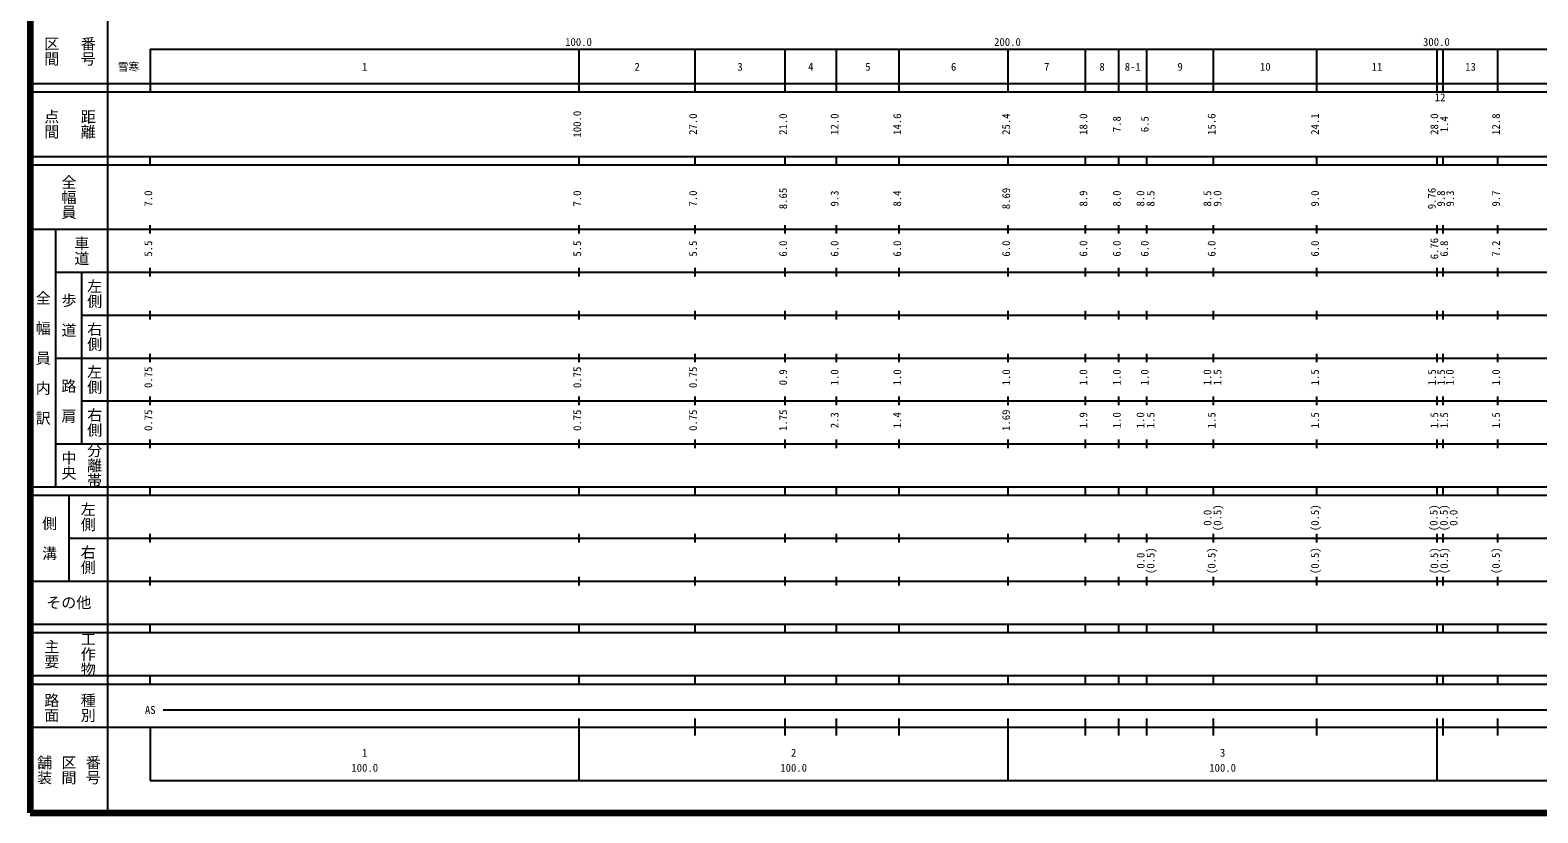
# Model space of a CAD drawing. Units: millimetres, scale not verified. Extents: x 40000 to 680000, y 20000 to 380000.
# Drawn here: x 40000 to 391496, y 20000 to 202409 of the extents above; entities that cross this region are included whole.
import ezdxf
from ezdxf.enums import TextEntityAlignment as Align

# ---------------------------------------------------------------- set-up
doc = ezdxf.new("R2010")
doc.units = ezdxf.units.MM
doc.header["$LTSCALE"] = 1000
doc.layers.add('M-TTL', color=2, linetype='Continuous', lineweight=140)
doc.layers.add('M-TTL-BAND', color=7, linetype='Continuous', lineweight=25)
doc.styles.add('@ＭＳ ゴシック', font='')
doc.styles.add('ＭＳ ゴシック', font='')
doc.styles.get('@ＭＳ ゴシック').set_extended_font_data('@MS Gothic')
doc.styles.get('ＭＳ ゴシック').set_extended_font_data('MS Gothic')

msp = doc.modelspace()

# ---------------------------------------------------------------- linework, layer by layer
at = {"layer": 'M-TTL'}
for p, q in [((40000, 380000), (40000, 20000)), ((40000, 20000), (680000, 20000))]:
    msp.add_line(p, q, dxfattribs=at)
at = {"layer": 'M-TTL-BAND'}
for p, q in [((58000, 370000), (58000, 20000)), ((68000, 198000), (579000, 198000)), ((68000, 198000), (68000, 188000)), ((168000, 188000), (168000, 198000)), ((195000, 188000), (195000, 198000)), ((216000, 188000), (216000, 198000)), ((228000, 188000), (228000, 198000)), ((242600, 188000), (242600, 198000)), ((268000, 188000), (268000, 198000)), ((286000, 188000), (286000, 198000)), ((293800, 188000), (293800, 198000)), ((300300, 188000), (300300, 198000)), ((315900, 188000), (315900, 198000)), ((340000, 188000), (340000, 198000)), ((368000, 188000), (368000, 198000)), ((369400, 188000), (369400, 198000)), ((382200, 188000), (382200, 198000)), ((40000, 190000), (579000, 190000)), ((40000, 188000), (579000, 188000)), ((40000, 173000), (579000, 173000)), ((68000, 171000), (68000, 173000)), ((168000, 171000), (168000, 173000)), ((195000, 171000), (195000, 173000)), ((216000, 171000), (216000, 173000)), ((228000, 171000), (228000, 173000)), ((242600, 171000), (242600, 173000)), ((268000, 171000), (268000, 173000)), ((286000, 171000), (286000, 173000)), ((293800, 171000), (293800, 173000)), ((300300, 171000), (300300, 173000)), ((315900, 171000), (315900, 173000)), ((340000, 171000), (340000, 173000)), ((368000, 171000), (368000, 173000)), ((369400, 171000), (369400, 173000)), ((382200, 171000), (382200, 173000)), ((40000, 171000), (579000, 171000)), ((40000, 156000), (579000, 156000)), ((46000, 96000), (46000, 156000)), ((68000, 155000), (68000, 157000)), ((168000, 155000), (168000, 157000)), ((195000, 155000), (195000, 157000)), ((216000, 155000), (216000, 157000)), ((228000, 155000), (228000, 157000)), ((242600, 155000), (242600, 157000)), ((268000, 155000), (268000, 157000)), ((286000, 155000), (286000, 157000)), ((293800, 155000), (293800, 157000)), ((300300, 155000), (300300, 157000)), ((315900, 155000), (315900, 157000)), ((340000, 155000), (340000, 157000)), ((368000, 155000), (368000, 157000)), ((369400, 155000), (369400, 157000)), ((382200, 155000), (382200, 157000)), ((46000, 146000), (579000, 146000)), ((52000, 146000), (52000, 106000)), ((68000, 145000), (68000, 147000)), ((168000, 145000), (168000, 147000)), ((195000, 145000), (195000, 147000)), ((216000, 145000), (216000, 147000)), ((228000, 145000), (228000, 147000)), ((242600, 145000), (242600, 147000)), ((268000, 145000), (268000, 147000)), ((286000, 145000), (286000, 147000)), ((293800, 145000), (293800, 147000)), ((300300, 145000), (300300, 147000)), ((315900, 145000), (315900, 147000)), ((340000, 145000), (340000, 147000)), ((368000, 145000), (368000, 147000)), ((369400, 145000), (369400, 147000)), ((382200, 145000), (382200, 147000)), ((52000, 136000), (579000, 136000)), ((68000, 135000), (68000, 137000)), ((168000, 135000), (168000, 137000)), ((195000, 135000), (195000, 137000)), ((216000, 135000), (216000, 137000)), ((228000, 135000), (228000, 137000)), ((242600, 135000), (242600, 137000)), ((268000, 135000), (268000, 137000)), ((286000, 135000), (286000, 137000)), ((293800, 135000), (293800, 137000)), ((300300, 135000), (300300, 137000)), ((315900, 135000), (315900, 137000)), ((340000, 135000), (340000, 137000)), ((368000, 135000), (368000, 137000)), ((369400, 135000), (369400, 137000)), ((382200, 135000), (382200, 137000)), ((68000, 125000), (68000, 127000)), ((168000, 125000), (168000, 127000)), ((195000, 125000), (195000, 127000)), ((216000, 125000), (216000, 127000)), ((228000, 125000), (228000, 127000)), ((242600, 125000), (242600, 127000)), ((268000, 125000), (268000, 127000)), ((286000, 125000), (286000, 127000)), ((293800, 125000), (293800, 127000)), ((300300, 125000), (300300, 127000)), ((315900, 125000), (315900, 127000)), ((340000, 125000), (340000, 127000)), ((368000, 125000), (368000, 127000)), ((369400, 125000), (369400, 127000)), ((382200, 125000), (382200, 127000)), ((46000, 126000), (579000, 126000)), ((52000, 116000), (579000, 116000)), ((68000, 115000), (68000, 117000)), ((168000, 115000), (168000, 117000)), ((195000, 115000), (195000, 117000)), ((216000, 115000), (216000, 117000)), ((228000, 115000), (228000, 117000)), ((242600, 115000), (242600, 117000)), ((268000, 115000), (268000, 117000)), ((286000, 115000), (286000, 117000)), ((293800, 115000), (293800, 117000)), ((300300, 115000), (300300, 117000)), ((315900, 115000), (315900, 117000)), ((340000, 115000), (340000, 117000)), ((368000, 115000), (368000, 117000)), ((369400, 115000), (369400, 117000)), ((382200, 115000), (382200, 117000)), ((46000, 106000), (579000, 106000)), ((68000, 105000), (68000, 107000)), ((168000, 105000), (168000, 107000)), ((195000, 105000), (195000, 107000)), ((216000, 105000), (216000, 107000)), ((228000, 105000), (228000, 107000)), ((242600, 105000), (242600, 107000)), ((268000, 105000), (268000, 107000)), ((286000, 105000), (286000, 107000)), ((293800, 105000), (293800, 107000)), ((300300, 105000), (300300, 107000)), ((315900, 105000), (315900, 107000)), ((340000, 105000), (340000, 107000)), ((368000, 105000), (368000, 107000)), ((369400, 105000), (369400, 107000)), ((382200, 105000), (382200, 107000)), ((40000, 96000), (579000, 96000)), ((68000, 94000), (68000, 96000)), ((168000, 94000), (168000, 96000)), ((195000, 94000), (195000, 96000)), ((216000, 94000), (216000, 96000)), ((228000, 94000), (228000, 96000)), ((242600, 94000), (242600, 96000)), ((268000, 94000), (268000, 96000)), ((286000, 94000), (286000, 96000)), ((293800, 94000), (293800, 96000)), ((300300, 94000), (300300, 96000)), ((315900, 94000), (315900, 96000)), ((340000, 94000), (340000, 96000)), ((368000, 94000), (368000, 96000)), ((369400, 94000), (369400, 96000)), ((382200, 94000), (382200, 96000)), ((40000, 94000), (579000, 94000)), ((49000, 94000), (49000, 74000)), ((68000, 83000), (68000, 85000)), ((168000, 83000), (168000, 85000)), ((195000, 83000), (195000, 85000)), ((216000, 83000), (216000, 85000)), ((228000, 83000), (228000, 85000)), ((242600, 83000), (242600, 85000)), ((268000, 83000), (268000, 85000)), ((286000, 83000), (286000, 85000)), ((293800, 83000), (293800, 85000)), ((300300, 83000), (300300, 85000)), ((315900, 83000), (315900, 85000)), ((340000, 83000), (340000, 85000)), ((368000, 83000), (368000, 85000)), ((369400, 83000), (369400, 85000)), ((382200, 83000), (382200, 85000)), ((49000, 84000), (579000, 84000)), ((40000, 74000), (579000, 74000)), ((68000, 73000), (68000, 75000)), ((168000, 73000), (168000, 75000)), ((195000, 73000), (195000, 75000)), ((216000, 73000), (216000, 75000)), ((228000, 73000), (228000, 75000)), ((242600, 73000), (242600, 75000)), ((268000, 73000), (268000, 75000)), ((286000, 73000), (286000, 75000)), ((293800, 73000), (293800, 75000)), ((300300, 73000), (300300, 75000)), ((315900, 73000), (315900, 75000)), ((340000, 73000), (340000, 75000)), ((368000, 73000), (368000, 75000)), ((369400, 73000), (369400, 75000)), ((382200, 73000), (382200, 75000)), ((40000, 64000), (579000, 64000)), ((68000, 62000), (68000, 64000)), ((168000, 62000), (168000, 64000)), ((195000, 62000), (195000, 64000)), ((216000, 62000), (216000, 64000)), ((228000, 62000), (228000, 64000)), ((242600, 62000), (242600, 64000)), ((268000, 62000), (268000, 64000)), ((286000, 62000), (286000, 64000)), ((293800, 62000), (293800, 64000)), ((300300, 62000), (300300, 64000)), ((315900, 62000), (315900, 64000)), ((340000, 62000), (340000, 64000)), ((368000, 62000), (368000, 64000)), ((369400, 62000), (369400, 64000)), ((382200, 62000), (382200, 64000)), ((40000, 62000), (579000, 62000)), ((40000, 52000), (579000, 52000)), ((40000, 50000), (579000, 50000)), ((68000, 50000), (68000, 52000)), ((168000, 50000), (168000, 52000)), ((195000, 50000), (195000, 52000)), ((216000, 50000), (216000, 52000)), ((228000, 50000), (228000, 52000)), ((242600, 50000), (242600, 52000)), ((268000, 50000), (268000, 52000)), ((286000, 50000), (286000, 52000)), ((293800, 50000), (293800, 52000)), ((300300, 50000), (300300, 52000)), ((315900, 50000), (315900, 52000)), ((340000, 50000), (340000, 52000)), ((368000, 50000), (368000, 52000)), ((369400, 50000), (369400, 52000)), ((382200, 50000), (382200, 52000)), ((71000, 44000), (565000, 44000)), ((40000, 40000), (579000, 40000)), ((68000, 40000), (68000, 27500)), ((168000, 27500), (168000, 42000)), ((195000, 38000), (195000, 42000)), ((216000, 38000), (216000, 42000)), ((228000, 38000), (228000, 42000)), ((242600, 38000), (242600, 42000)), ((268000, 27500), (268000, 42000)), ((286000, 38000), (286000, 42000)), ((293800, 38000), (293800, 42000)), ((300300, 38000), (300300, 42000)), ((315900, 38000), (315900, 42000)), ((340000, 38000), (340000, 42000)), ((368000, 27500), (368000, 42000)), ((369400, 38000), (369400, 42000)), ((382200, 38000), (382200, 42000)), ((68000, 27500), (579000, 27500))]:
    msp.add_line(p, q, dxfattribs=at)

# ---------------------------------------------------------------- texts
at = {"layer": 'M-TTL-BAND', "style": '@ＭＳ ゴシック'}
for s, p in [('区間', (45000, 197500)), ('番号', (53500, 197500)), ('点間', (45000, 180500)), ('距離', (53500, 180500)), ('全幅員', (49000, 163500)), ('車道', (52000, 151000)), ('左側', (55000, 141000)), ('全\u3000幅\u3000員\u3000内\u3000訳', (43000, 126000)), ('歩\u3000道', (49000, 136000)), ('右側', (55000, 131000)), ('左側', (55000, 121000)), ('路\u3000肩', (49000, 116000)), ('右側', (55000, 111000)), ('分離帯', (55000, 101000)), ('中央', (49000, 101000)), ('左側', (53500, 89000)), ('側\u3000溝', (44500, 84000)), ('右側', (53500, 79000)), ('主要', (45000, 57000)), ('工作物', (53500, 57000)), ('路面', (45000, 44500)), ('種別', (53500, 44500)), ('舗装', (43333, 30000)), ('区間', (49000, 30000)), ('番号', (54667, 30000))]:
    msp.add_text(s, height=2566, rotation=270, dxfattribs=at).set_placement(p, align=Align.MIDDLE_CENTER)
at = {"layer": 'M-TTL-BAND', "style": 'ＭＳ ゴシック'}
for s, p in [('100.0', (167844, 198195)), ('200.0', (267844, 198195)), ('300.0', (367844, 198195)), ('雪寒', (62915, 192405)), ('1', (118000, 192405)), ('2', (181500, 192405)), ('3', (205500, 192405)), ('4', (222000, 192405)), ('5', (235300, 192405)), ('6', (255300, 192405)), ('7', (277000, 192405)), ('8', (289900, 192405)), ('8-1', (297050, 192405)), ('9', (308100, 192405)), ('10', (327950, 192405)), ('11', (354000, 192405)), ('13', (375800, 192405)), ('12', (368700, 185279)), ('AS', (68000, 42500)), ('1', (118000, 32523)), ('2', (218000, 32523)), ('3', (318000, 32523)), ('100.0', (118000, 29033)), ('100.0', (218000, 29033)), ('100.0', (318000, 29033))]:
    msp.add_text(s, height=1833, dxfattribs=at).set_placement(p, align=Align.BOTTOM_CENTER)
for s, p in [('100.0', (169000, 180500)), ('27.0', (196000, 180500)), ('21.0', (217000, 180500)), ('12.0', (229000, 180500)), ('14.6', (243600, 180500)), ('25.4', (269000, 180500)), ('18.0', (287000, 180500)), ('15.6', (316900, 180500)), ('24.1', (341000, 180500)), ('28.0', (368821, 180500)), ('12.8', (383200, 180500)), ('7.8', (294800, 180500)), ('6.5', (301300, 180500)), ('1.4', (371114, 180500)), ('8.65', (217000, 163174)), ('8.69', (269000, 163174)), ('9.76', (368241, 163174)), ('7.0', (69000, 163174)), ('7.0', (169000, 163174)), ('7.0', (196000, 163174)), ('9.3', (229000, 163174)), ('8.4', (243600, 163174)), ('8.9', (287000, 163174)), ('8.0', (294800, 163174)), ('8.0', (300300, 163174)), ('8.5', (302670, 163174)), ('8.5', (315900, 163174)), ('9.0', (318270, 163174)), ('9.0', (341000, 163174)), ('9.8', (370366, 163174)), ('9.3', (372513, 163174)), ('9.7', (383200, 163174)), ('5.5', (69000, 151500)), ('5.5', (169000, 151500)), ('5.5', (196000, 151500)), ('6.0', (217000, 151500)), ('6.0', (229000, 151500)), ('6.0', (243600, 151500)), ('6.0', (269000, 151500)), ('6.0', (287000, 151500)), ('6.0', (294800, 151500)), ('6.0', (301300, 151500)), ('6.0', (316900, 151500)), ('6.0', (341000, 151500)), ('6.76', (368821, 151500)), ('6.8', (371114, 151500)), ('7.2', (383200, 151500)), ('0.75', (69000, 121500)), ('0.75', (169000, 121500)), ('0.75', (196000, 121500)), ('0.9', (217000, 121500)), ('1.0', (229000, 121500)), ('1.0', (243600, 121500)), ('1.0', (269000, 121500)), ('1.0', (287000, 121500)), ('1.0', (294800, 121500)), ('1.0', (301300, 121500)), ('1.0', (315900, 121500)), ('1.5', (318270, 121500)), ('1.5', (341000, 121500)), ('1.5', (368288, 121500)), ('1.5', (370425, 121500)), ('1.0', (372424, 121500)), ('1.0', (383200, 121500)), ('0.75', (69000, 111500)), ('0.75', (169000, 111500)), ('0.75', (196000, 111500)), ('1.75', (217000, 111500)), ('2.3', (229000, 111500)), ('1.4', (243600, 111500)), ('1.69', (269000, 111500)), ('1.9', (287000, 111500)), ('1.0', (294800, 111500)), ('1.0', (300300, 111500)), ('1.5', (302670, 111500)), ('1.5', (316900, 111500)), ('1.5', (341000, 111500)), ('1.5', (368821, 111500)), ('1.5', (371114, 111500)), ('1.5', (383200, 111500)), ('(0.5)', (318270, 88764)), ('(0.5)', (341000, 88764)), ('(0.5)', (368657, 88764)), ('(0.5)', (371044, 88764)), ('0.0', (315955, 88764)), ('0.0', (373318, 88764)), ('(0.5)', (302670, 78764)), ('(0.5)', (316900, 78764)), ('(0.5)', (341000, 78764)), ('(0.5)', (368821, 78764)), ('(0.5)', (371114, 78764)), ('(0.5)', (383200, 78764)), ('0.0', (300355, 78764))]:
    msp.add_text(s, height=1833, rotation=90, dxfattribs=at).set_placement(p, align=Align.BOTTOM_CENTER)
msp.add_text('その他', height=2566, dxfattribs=at).set_placement((49000, 69000), align=Align.MIDDLE_CENTER)

doc.saveas('drawing.dxf')
